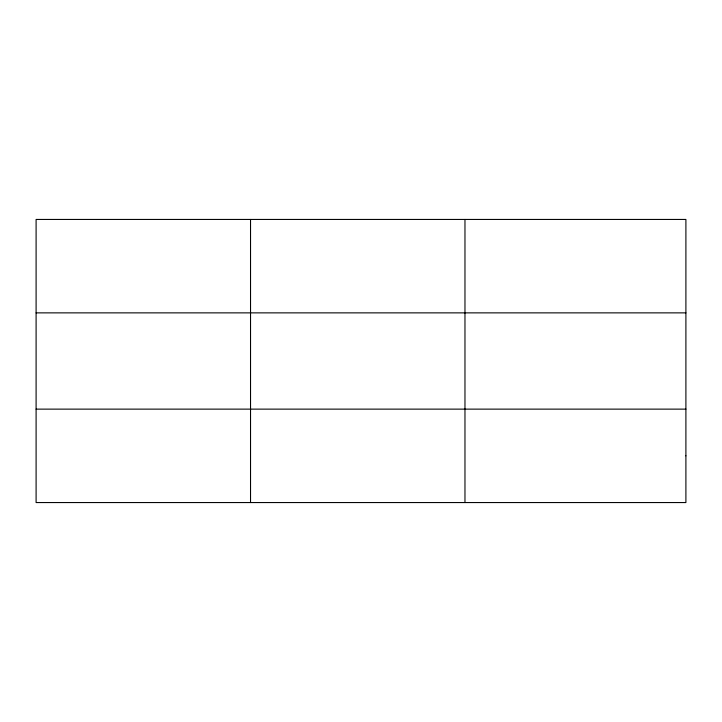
<?xml version="1.0" encoding="UTF-8"?>
<svg xmlns="http://www.w3.org/2000/svg" width="722" height="722" viewBox="0 0 722 722"><rect width="100%" height="100%" fill="white"/><g stroke="black" fill="none" stroke-linecap="round" stroke-linejoin="round"><path stroke-width="1.08" d="M250.534 219.443L250.534 502.557M464.968 219.443L464.968 502.557M36.1 312.87L685.9 312.87M36.1 409.13L685.9 409.13M685.9 455.844L685.9 502.557L36.1 502.557L36.1 219.443L685.9 219.443L685.9 455.844"/></g></svg>
